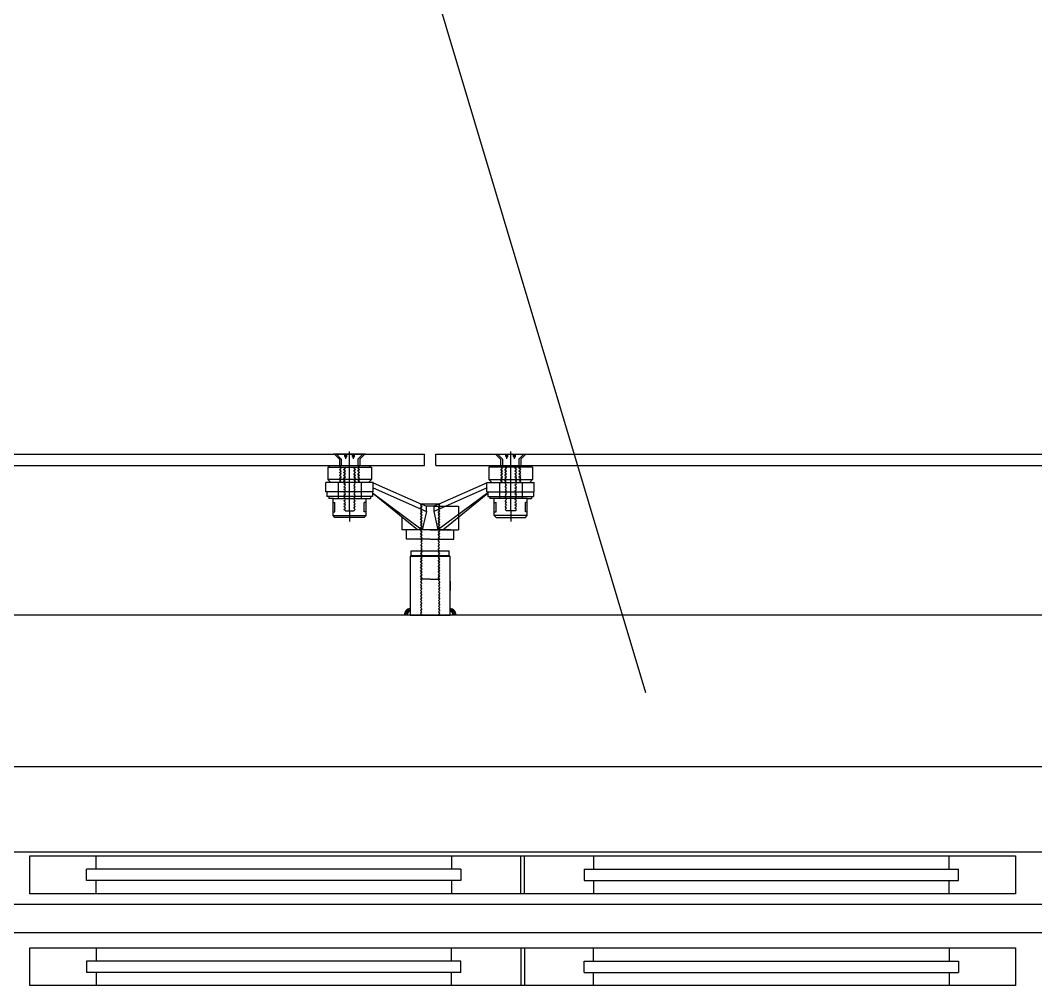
# Model space of a CAD drawing. Header units: millimetres. Extents: x -7616 to 421613, y 91067 to 341353.
# Drawn here: x 309207 to 310278, y 215397 to 216416 of the extents above; entities that cross this region are included whole.
import ezdxf

# ---------------------------------------------------------------- set-up
doc = ezdxf.new("R2010")
doc.units = ezdxf.units.MM
doc.header["$LTSCALE"] = 500
doc.header["$MEASUREMENT"] = 0
doc.linetypes.add('CENTER1', pattern=[8, 6, -1, 0, -1])
doc.linetypes.add('DASH_2', pattern=[34, 30, -1.5, 1, -1.5])
doc.layers.add('e-plan', color=9, linetype='CONTINUOUS')

msp = doc.modelspace()

# ---------------------------------------------------------------- linework, layer by layer
at = {"layer": 'e-plan'}
for p, q in [((307946.9, 215958.2), (309633.4, 215958.2)), ((309633.4, 215946.2), (309633.4, 215958.2)), ((309645.4, 215958.2), (311346.9, 215958.2)), ((309645.4, 215946.2), (309645.4, 215958.2)), ((307946.9, 215946.2), (309633.4, 215946.2)), ((309645.4, 215946.2), (311346.9, 215946.2)), ((311036.9, 215788.2), (308261.8, 215788.2)), ((309618.4, 215788.2), (309660.4, 215788.2)), ((311036.9, 215628.2), (308261.8, 215628.2)), ((310926.9, 215538.2), (308546.9, 215538.2)), ((309286.9, 215520.2), (309286.9, 215534.2)), ((309661.9, 215534.2), (309661.9, 215520.2)), ((309734.9, 215494.2), (309734.9, 215534.2)), ((309738.9, 215494.2), (309738.9, 215534.2)), ((309811.9, 215534.2), (309811.9, 215520.2)), ((310186.9, 215520.2), (310186.9, 215534.2)), ((309671.9, 215520.2), (309276.9, 215520.2)), ((309671.9, 215520.2), (309671.9, 215508.2)), ((309801.9, 215520.2), (309801.9, 215508.2)), ((309801.9, 215520.2), (310196.9, 215520.2)), ((309286.9, 215494.2), (309286.9, 215508.2)), ((309661.9, 215508.2), (309661.9, 215494.2)), ((309811.9, 215508.2), (309811.9, 215494.2)), ((310186.9, 215494.2), (310186.9, 215508.2)), ((308546.9, 215483.2), (310926.9, 215483.2)), ((309286.9, 215437.2), (309286.9, 215423.2)), ((309661.9, 215423.2), (309661.9, 215437.2)), ((309734.9, 215437.2), (309734.9, 215397.2)), ((309738.9, 215437.2), (309738.9, 215397.2)), ((309811.9, 215423.2), (309811.9, 215437.2)), ((310186.9, 215437.2), (310186.9, 215423.2)), ((309671.9, 215411.2), (309671.9, 215423.2)), ((309801.9, 215411.2), (309801.9, 215423.2)), ((309671.9, 215411.2), (309276.9, 215411.2)), ((309286.9, 215411.2), (309286.9, 215397.2)), ((309661.9, 215397.2), (309661.9, 215411.2)), ((309801.9, 215411.2), (310196.9, 215411.2)), ((309811.9, 215397.2), (309811.9, 215411.2)), ((310186.9, 215411.2), (310186.9, 215397.2))]:
    msp.add_line(p, q, dxfattribs=at)
at = {"layer": 'e-plan', "linetype": 'Continuous'}
for p, q in [((309571.2, 215958.2), (309537.5, 215958.2)), ((309543.6, 215952.9), (309538.4, 215958.2)), ((309543.6, 215952.9), (309543.6, 215946.2)), ((309545.6, 215952.9), (309545.6, 215946.2)), ((309551.1, 215955.2), (309549.7, 215955.2)), ((309559.1, 215955.2), (309557.7, 215955.2)), ((309563.1, 215952.9), (309563.1, 215946.2)), ((309565.1, 215952.9), (309570.4, 215958.2)), ((309565.1, 215952.9), (309565.1, 215946.2)), ((309707.5, 215958.2), (309741.2, 215958.2)), ((309713.6, 215952.9), (309708.4, 215958.2)), ((309713.6, 215952.9), (309713.6, 215946.2)), ((309715.6, 215952.9), (309715.6, 215946.2)), ((309719.7, 215955.2), (309721.1, 215955.2)), ((309727.7, 215955.2), (309729.1, 215955.2)), ((309733.1, 215952.9), (309733.1, 215946.2)), ((309735.1, 215952.9), (309740.4, 215958.2)), ((309735.1, 215952.9), (309735.1, 215946.2)), ((309531.4, 215944.2), (309544.3, 215944.2)), ((309531.4, 215944.2), (309531.4, 215931.2)), ((309532.9, 215944.2), (309532.9, 215946.2)), ((309544.6, 215944.2), (309548.6, 215944.2)), ((309548.9, 215944.2), (309559.9, 215944.2)), ((309560.1, 215944.2), (309564.1, 215944.2)), ((309564.4, 215944.2), (309575.9, 215944.2)), ((309575.9, 215944.2), (309575.9, 215946.2)), ((309575.9, 215944.2), (309577.4, 215944.2)), ((309577.4, 215944.2), (309577.4, 215931.2)), ((309701.4, 215944.2), (309701.4, 215931.2)), ((309702.9, 215944.2), (309701.4, 215944.2)), ((309702.9, 215944.2), (309702.9, 215946.2)), ((309714.3, 215944.2), (309702.9, 215944.2)), ((309718.6, 215944.2), (309714.6, 215944.2)), ((309729.9, 215944.2), (309718.9, 215944.2)), ((309734.1, 215944.2), (309730.1, 215944.2)), ((309747.4, 215944.2), (309734.4, 215944.2)), ((309745.9, 215944.2), (309745.9, 215946.2)), ((309747.4, 215944.2), (309747.4, 215931.2)), ((309545.3, 215928.2), (309529.4, 215928.2)), ((309529.4, 215918.2), (309529.4, 215928.2)), ((309545.6, 215931.2), (309531.4, 215931.2)), ((309577.4, 215931.2), (309545.6, 215931.2)), ((309558.9, 215928.2), (309545.6, 215928.2)), ((309563.1, 215928.2), (309559.1, 215928.2)), ((309579.4, 215928.2), (309563.4, 215928.2)), ((309579.4, 215918.2), (309579.4, 215928.2)), ((309579.4, 215927.9), (309630.3, 215905.4)), ((309579.4, 215922.5), (309635.4, 215897.7)), ((309699.4, 215922.5), (309643.3, 215897.7)), ((309699.4, 215927.9), (309648.4, 215905.4)), ((309699.3, 215928.2), (309715.3, 215928.2)), ((309699.3, 215918.2), (309699.3, 215928.2)), ((309701.4, 215931.2), (309733.1, 215931.2)), ((309715.6, 215928.2), (309719.6, 215928.2)), ((309719.9, 215928.2), (309733.1, 215928.2)), ((309733.1, 215931.2), (309747.4, 215931.2)), ((309733.4, 215928.2), (309749.3, 215928.2)), ((309749.3, 215918.2), (309749.3, 215928.2)), ((309579.4, 215918.2), (309529.4, 215918.2)), ((309530.4, 215918.2), (309530.4, 215913.2)), ((309578.4, 215913.2), (309530.4, 215913.2)), ((309532.4, 215913.2), (309532.4, 215911.2)), ((309536.9, 215893.2), (309536.9, 215911.2)), ((309571.9, 215893.2), (309571.9, 215911.2)), ((309576.4, 215913.2), (309576.4, 215911.2)), ((309578.4, 215918.2), (309578.4, 215913.2)), ((309578.4, 215917.1), (309631.1, 215878.2)), ((309626, 215878.2), (309578.4, 215917)), ((309700.4, 215917.1), (309647.6, 215878.2)), ((309652.7, 215878.2), (309700.4, 215917)), ((309699.3, 215918.2), (309749.3, 215918.2)), ((309700.4, 215918.2), (309700.4, 215913.2)), ((309700.4, 215913.2), (309748.4, 215913.2)), ((309702.4, 215913.2), (309702.4, 215911.2)), ((309706.9, 215893.2), (309706.9, 215911.2)), ((309741.9, 215893.2), (309741.9, 215911.2)), ((309746.4, 215913.2), (309746.4, 215911.2)), ((309748.4, 215918.2), (309748.4, 215913.2)), ((309538.9, 215897.2), (309538.9, 215907.2)), ((309569.9, 215897.2), (309569.9, 215907.2)), ((309630.5, 215905.3), (309635.4, 215903.2)), ((309630.7, 215905.8), (309648.1, 215905.8)), ((309643.3, 215903.2), (309635.4, 215903.2)), ((309635.4, 215897.7), (309635.4, 215903.2)), ((309648.2, 215905.3), (309643.3, 215903.2)), ((309643.3, 215903.2), (309669.4, 215903.2)), ((309643.3, 215903.2), (309643.3, 215897.7)), ((309669.4, 215903.2), (309669.4, 215878.2)), ((309708.9, 215897.2), (309708.9, 215907.2)), ((309739.9, 215897.2), (309739.9, 215907.2)), ((309538.9, 215891.2), (309536.9, 215893.2)), ((309569.9, 215891.2), (309538.9, 215891.2)), ((309571.9, 215893.2), (309569.9, 215891.2)), ((309609.4, 215891.7), (309609.4, 215878.2)), ((309635.4, 215897.7), (309631.1, 215878.2)), ((309643.3, 215897.7), (309647.6, 215878.2)), ((309706.9, 215893.2), (309708.9, 215891.2)), ((309708.9, 215891.2), (309739.9, 215891.2)), ((309739.9, 215891.2), (309741.9, 215893.2)), ((309639.4, 215878.2), (309609.4, 215878.2)), ((309639.4, 215878.2), (309617.9, 215878.2)), ((309639.4, 215878.2), (309669.4, 215878.2)), ((309660.9, 215878.2), (309639.4, 215878.2)), ((309629.1, 215868.2), (309614.4, 215868.2)), ((309639.4, 215868.2), (309629.4, 215868.2)), ((309639.4, 215868.2), (309649.4, 215868.2)), ((309649.6, 215868.2), (309664.4, 215868.2)), ((309618.4, 215850), (309619.4, 215851)), ((309618.4, 215850), (309618.4, 215788.2)), ((309660.4, 215850), (309618.4, 215850)), ((309619.4, 215851), (309619.4, 215856)), ((309619.4, 215856), (309629.2, 215856)), ((309619.4, 215851), (309659.4, 215851)), ((309629.5, 215856), (309649.2, 215856)), ((309649.5, 215856), (309659.4, 215856)), ((309659.4, 215851), (309659.4, 215856)), ((309659.4, 215851), (309660.4, 215850)), ((309660.4, 215788.2), (309660.4, 215850)), ((309660.4, 215824), (309660.4, 215814.1)), ((308556.9, 215453.2), (310916.9, 215453.2))]:
    msp.add_line(p, q, dxfattribs=at)
at = {"layer": 'e-plan', "linetype": 'CENTER1'}
for p, q in [((309540.4, 215958.2), (309545.6, 215952.9)), ((309549.4, 215955.5), (309549.4, 215958.2)), ((309550.4, 215953.2), (309550.4, 215958.2)), ((309551.4, 215955.5), (309551.4, 215958.2)), ((309554.4, 215898.2), (309554.4, 215960.8)), ((309557.4, 215955.5), (309557.4, 215958.2)), ((309558.4, 215953.2), (309558.4, 215958.2)), ((309559.4, 215955.5), (309559.4, 215958.2)), ((309568.4, 215958.2), (309563.1, 215952.9)), ((309710.4, 215958.2), (309715.6, 215952.9)), ((309719.4, 215955.5), (309719.4, 215958.2)), ((309720.4, 215953.2), (309720.4, 215958.2)), ((309721.4, 215955.5), (309721.4, 215958.2)), ((309724.4, 215898.2), (309724.4, 215960.8)), ((309727.4, 215955.5), (309727.4, 215958.2)), ((309728.4, 215953.2), (309728.4, 215958.2)), ((309729.4, 215955.5), (309729.4, 215958.2)), ((309738.4, 215958.2), (309733.1, 215952.9)), ((309543.8, 215941.7), (309545.3, 215943.2)), ((309544.1, 215944.7), (309545.6, 215946.2)), ((309545.6, 215943.2), (309544.1, 215944.7)), ((309544.1, 215941.7), (309545.6, 215943.2)), ((309545.3, 215943.2), (309544.3, 215944.2)), ((309548.1, 215941.7), (309549.6, 215943.2)), ((309548.4, 215941.7), (309549.9, 215943.2)), ((309549.6, 215943.2), (309548.6, 215944.2)), ((309549.9, 215943.2), (309548.9, 215944.2)), ((309558.9, 215943.2), (309559.9, 215944.2)), ((309560.4, 215941.7), (309558.9, 215943.2)), ((309559.1, 215943.2), (309560.1, 215944.2)), ((309560.6, 215941.7), (309559.1, 215943.2)), ((309564.6, 215944.7), (309563.1, 215946.2)), ((309563.1, 215943.2), (309564.6, 215944.7)), ((309564.6, 215941.7), (309563.1, 215943.2)), ((309563.4, 215943.2), (309564.4, 215944.2)), ((309564.9, 215941.7), (309563.4, 215943.2)), ((309713.8, 215941.7), (309715.3, 215943.2)), ((309714.1, 215944.7), (309715.6, 215946.2)), ((309715.6, 215943.2), (309714.1, 215944.7)), ((309714.1, 215941.7), (309715.6, 215943.2)), ((309715.3, 215943.2), (309714.3, 215944.2)), ((309718.1, 215941.7), (309719.6, 215943.2)), ((309718.4, 215941.7), (309719.9, 215943.2)), ((309719.6, 215943.2), (309718.6, 215944.2)), ((309719.9, 215943.2), (309718.9, 215944.2)), ((309728.9, 215943.2), (309729.9, 215944.2)), ((309730.4, 215941.7), (309728.9, 215943.2)), ((309729.1, 215943.2), (309730.1, 215944.2)), ((309730.6, 215941.7), (309729.1, 215943.2)), ((309734.6, 215944.7), (309733.1, 215946.2)), ((309733.1, 215943.2), (309734.6, 215944.7)), ((309734.6, 215941.7), (309733.1, 215943.2)), ((309733.4, 215943.2), (309734.4, 215944.2)), ((309734.9, 215941.7), (309733.4, 215943.2)), ((309545.3, 215940.2), (309543.8, 215941.7)), ((309543.8, 215938.7), (309545.3, 215940.2)), ((309545.3, 215937.2), (309543.8, 215938.7)), ((309543.8, 215935.7), (309545.3, 215937.2)), ((309545.3, 215934.2), (309543.8, 215935.7)), ((309543.8, 215932.7), (309545.3, 215934.2)), ((309545.3, 215931.2), (309543.8, 215932.7)), ((309545.6, 215940.2), (309544.1, 215941.7)), ((309544.1, 215938.7), (309545.6, 215940.2)), ((309545.6, 215937.2), (309544.1, 215938.7)), ((309544.1, 215935.7), (309545.6, 215937.2)), ((309545.6, 215934.2), (309544.1, 215935.7)), ((309544.1, 215932.7), (309545.6, 215934.2)), ((309545.6, 215931.2), (309544.1, 215932.7)), ((309549.6, 215940.2), (309548.1, 215941.7)), ((309548.1, 215938.7), (309549.6, 215940.2)), ((309549.6, 215937.2), (309548.1, 215938.7)), ((309548.1, 215935.7), (309549.6, 215937.2)), ((309549.6, 215934.2), (309548.1, 215935.7)), ((309548.1, 215932.7), (309549.6, 215934.2)), ((309549.6, 215931.2), (309548.1, 215932.7)), ((309549.9, 215940.2), (309548.4, 215941.7)), ((309548.4, 215938.7), (309549.9, 215940.2)), ((309549.9, 215937.2), (309548.4, 215938.7)), ((309548.4, 215935.7), (309549.9, 215937.2)), ((309549.9, 215934.2), (309548.4, 215935.7)), ((309548.4, 215932.7), (309549.9, 215934.2)), ((309549.9, 215931.2), (309548.4, 215932.7)), ((309558.9, 215940.2), (309560.4, 215941.7)), ((309560.4, 215938.7), (309558.9, 215940.2)), ((309558.9, 215937.2), (309560.4, 215938.7)), ((309560.4, 215935.7), (309558.9, 215937.2)), ((309558.9, 215934.2), (309560.4, 215935.7)), ((309560.4, 215932.7), (309558.9, 215934.2)), ((309558.9, 215931.2), (309560.4, 215932.7)), ((309559.1, 215940.2), (309560.6, 215941.7)), ((309560.6, 215938.7), (309559.1, 215940.2)), ((309559.1, 215937.2), (309560.6, 215938.7)), ((309560.6, 215935.7), (309559.1, 215937.2)), ((309559.1, 215934.2), (309560.6, 215935.7)), ((309560.6, 215932.7), (309559.1, 215934.2)), ((309559.1, 215931.2), (309560.6, 215932.7)), ((309563.1, 215940.2), (309564.6, 215941.7)), ((309564.6, 215938.7), (309563.1, 215940.2)), ((309563.1, 215937.2), (309564.6, 215938.7)), ((309564.6, 215935.7), (309563.1, 215937.2)), ((309563.1, 215934.2), (309564.6, 215935.7)), ((309564.6, 215932.7), (309563.1, 215934.2)), ((309563.1, 215931.2), (309564.6, 215932.7)), ((309563.4, 215940.2), (309564.9, 215941.7)), ((309564.9, 215938.7), (309563.4, 215940.2)), ((309563.4, 215937.2), (309564.9, 215938.7)), ((309564.9, 215935.7), (309563.4, 215937.2)), ((309563.4, 215934.2), (309564.9, 215935.7)), ((309564.9, 215932.7), (309563.4, 215934.2)), ((309563.4, 215931.2), (309564.9, 215932.7)), ((309715.3, 215940.2), (309713.8, 215941.7)), ((309713.8, 215938.7), (309715.3, 215940.2)), ((309715.3, 215937.2), (309713.8, 215938.7)), ((309713.8, 215935.7), (309715.3, 215937.2)), ((309715.3, 215934.2), (309713.8, 215935.7)), ((309713.8, 215932.7), (309715.3, 215934.2)), ((309715.3, 215931.2), (309713.8, 215932.7)), ((309715.6, 215940.2), (309714.1, 215941.7)), ((309714.1, 215938.7), (309715.6, 215940.2)), ((309715.6, 215937.2), (309714.1, 215938.7)), ((309714.1, 215935.7), (309715.6, 215937.2)), ((309715.6, 215934.2), (309714.1, 215935.7)), ((309714.1, 215932.7), (309715.6, 215934.2)), ((309715.6, 215931.2), (309714.1, 215932.7)), ((309719.6, 215940.2), (309718.1, 215941.7)), ((309718.1, 215938.7), (309719.6, 215940.2)), ((309719.6, 215937.2), (309718.1, 215938.7)), ((309718.1, 215935.7), (309719.6, 215937.2)), ((309719.6, 215934.2), (309718.1, 215935.7)), ((309718.1, 215932.7), (309719.6, 215934.2)), ((309719.6, 215931.2), (309718.1, 215932.7)), ((309719.9, 215940.2), (309718.4, 215941.7)), ((309718.4, 215938.7), (309719.9, 215940.2)), ((309719.9, 215937.2), (309718.4, 215938.7)), ((309718.4, 215935.7), (309719.9, 215937.2)), ((309719.9, 215934.2), (309718.4, 215935.7)), ((309718.4, 215932.7), (309719.9, 215934.2)), ((309719.9, 215931.2), (309718.4, 215932.7)), ((309728.9, 215940.2), (309730.4, 215941.7)), ((309730.4, 215938.7), (309728.9, 215940.2)), ((309728.9, 215937.2), (309730.4, 215938.7)), ((309730.4, 215935.7), (309728.9, 215937.2)), ((309728.9, 215934.2), (309730.4, 215935.7)), ((309730.4, 215932.7), (309728.9, 215934.2)), ((309728.9, 215931.2), (309730.4, 215932.7)), ((309729.1, 215940.2), (309730.6, 215941.7)), ((309730.6, 215938.7), (309729.1, 215940.2)), ((309729.1, 215937.2), (309730.6, 215938.7)), ((309730.6, 215935.7), (309729.1, 215937.2)), ((309729.1, 215934.2), (309730.6, 215935.7)), ((309730.6, 215932.7), (309729.1, 215934.2)), ((309729.1, 215931.2), (309730.6, 215932.7)), ((309733.1, 215940.2), (309734.6, 215941.7)), ((309734.6, 215938.7), (309733.1, 215940.2)), ((309733.1, 215937.2), (309734.6, 215938.7)), ((309734.6, 215935.7), (309733.1, 215937.2)), ((309733.1, 215934.2), (309734.6, 215935.7)), ((309734.6, 215932.7), (309733.1, 215934.2)), ((309733.1, 215931.2), (309734.6, 215932.7)), ((309733.4, 215940.2), (309734.9, 215941.7)), ((309734.9, 215938.7), (309733.4, 215940.2)), ((309733.4, 215937.2), (309734.9, 215938.7)), ((309734.9, 215935.7), (309733.4, 215937.2)), ((309733.4, 215934.2), (309734.9, 215935.7)), ((309734.9, 215932.7), (309733.4, 215934.2)), ((309733.4, 215931.2), (309734.9, 215932.7)), ((309531.4, 215931.2), (309534.4, 215928.2)), ((309543.8, 215929.7), (309545.3, 215931.2)), ((309545.3, 215928.2), (309543.8, 215929.7)), ((309544.1, 215929.7), (309545.6, 215931.2)), ((309545.6, 215928.2), (309544.1, 215929.7)), ((309548.1, 215929.7), (309549.6, 215931.2)), ((309549.6, 215928.2), (309548.1, 215929.7)), ((309548.4, 215929.7), (309549.9, 215931.2)), ((309549.9, 215928.2), (309548.4, 215929.7)), ((309548.4, 215926.7), (309549.9, 215928.2)), ((309549.9, 215925.2), (309548.4, 215926.7)), ((309548.4, 215923.7), (309549.9, 215925.2)), ((309549.9, 215922.2), (309548.4, 215923.7)), ((309548.4, 215920.7), (309549.9, 215922.2)), ((309549.9, 215919.2), (309548.4, 215920.7)), ((309560.4, 215929.7), (309558.9, 215931.2)), ((309558.9, 215928.2), (309560.4, 215929.7)), ((309560.4, 215926.7), (309558.9, 215928.2)), ((309558.9, 215925.2), (309560.4, 215926.7)), ((309560.4, 215923.7), (309558.9, 215925.2)), ((309558.9, 215922.2), (309560.4, 215923.7)), ((309560.4, 215920.7), (309558.9, 215922.2)), ((309558.9, 215919.2), (309560.4, 215920.7)), ((309560.6, 215929.7), (309559.1, 215931.2)), ((309559.1, 215928.2), (309560.6, 215929.7)), ((309564.6, 215929.7), (309563.1, 215931.2)), ((309563.1, 215928.2), (309564.6, 215929.7)), ((309564.9, 215929.7), (309563.4, 215931.2)), ((309563.4, 215928.2), (309564.9, 215929.7)), ((309577.4, 215931.2), (309574.4, 215928.2)), ((309701.4, 215931.2), (309704.4, 215928.2)), ((309713.8, 215929.7), (309715.3, 215931.2)), ((309715.3, 215928.2), (309713.8, 215929.7)), ((309714.1, 215929.7), (309715.6, 215931.2)), ((309715.6, 215928.2), (309714.1, 215929.7)), ((309718.1, 215929.7), (309719.6, 215931.2)), ((309719.6, 215928.2), (309718.1, 215929.7)), ((309718.4, 215929.7), (309719.9, 215931.2)), ((309719.9, 215928.2), (309718.4, 215929.7)), ((309718.4, 215926.7), (309719.9, 215928.2)), ((309719.9, 215925.2), (309718.4, 215926.7)), ((309718.4, 215923.7), (309719.9, 215925.2)), ((309719.9, 215922.2), (309718.4, 215923.7)), ((309718.4, 215920.7), (309719.9, 215922.2)), ((309719.9, 215919.2), (309718.4, 215920.7)), ((309730.4, 215929.7), (309728.9, 215931.2)), ((309728.9, 215928.2), (309730.4, 215929.7)), ((309730.4, 215926.7), (309728.9, 215928.2)), ((309728.9, 215925.2), (309730.4, 215926.7)), ((309730.4, 215923.7), (309728.9, 215925.2)), ((309728.9, 215922.2), (309730.4, 215923.7)), ((309730.4, 215920.7), (309728.9, 215922.2)), ((309728.9, 215919.2), (309730.4, 215920.7)), ((309730.6, 215929.7), (309729.1, 215931.2)), ((309729.1, 215928.2), (309730.6, 215929.7)), ((309734.6, 215929.7), (309733.1, 215931.2)), ((309733.1, 215928.2), (309734.6, 215929.7)), ((309734.9, 215929.7), (309733.4, 215931.2)), ((309733.4, 215928.2), (309734.9, 215929.7)), ((309747.4, 215931.2), (309744.4, 215928.2)), ((309536.9, 215911.2), (309532.4, 215911.2)), ((309536.9, 215911.2), (309574.5, 215911.2)), ((309548.4, 215917.7), (309549.9, 215919.2)), ((309549.9, 215916.2), (309548.4, 215917.7)), ((309548.4, 215914.7), (309549.9, 215916.2)), ((309549.9, 215913.2), (309548.4, 215914.7)), ((309548.4, 215911.7), (309549.9, 215913.2)), ((309549.9, 215910.2), (309548.4, 215911.7)), ((309548.4, 215908.7), (309549.9, 215910.2)), ((309560.4, 215917.7), (309558.9, 215919.2)), ((309558.9, 215916.2), (309560.4, 215917.7)), ((309560.4, 215914.7), (309558.9, 215916.2)), ((309558.9, 215913.2), (309560.4, 215914.7)), ((309560.4, 215911.7), (309558.9, 215913.2)), ((309558.9, 215910.2), (309560.4, 215911.7)), ((309560.4, 215908.7), (309558.9, 215910.2)), ((309574.5, 215911.2), (309576.4, 215911.2)), ((309704.2, 215911.2), (309702.4, 215911.2)), ((309741.9, 215911.2), (309704.2, 215911.2)), ((309718.4, 215917.7), (309719.9, 215919.2)), ((309719.9, 215916.2), (309718.4, 215917.7)), ((309718.4, 215914.7), (309719.9, 215916.2)), ((309719.9, 215913.2), (309718.4, 215914.7)), ((309718.4, 215911.7), (309719.9, 215913.2)), ((309719.9, 215910.2), (309718.4, 215911.7)), ((309718.4, 215908.7), (309719.9, 215910.2)), ((309730.4, 215917.7), (309728.9, 215919.2)), ((309728.9, 215916.2), (309730.4, 215917.7)), ((309730.4, 215914.7), (309728.9, 215916.2)), ((309728.9, 215913.2), (309730.4, 215914.7)), ((309730.4, 215911.7), (309728.9, 215913.2)), ((309728.9, 215910.2), (309730.4, 215911.7)), ((309730.4, 215908.7), (309728.9, 215910.2)), ((309741.9, 215911.2), (309746.4, 215911.2)), ((309536.9, 215907.2), (309538.9, 215907.2)), ((309549.9, 215907.2), (309548.4, 215908.7)), ((309548.4, 215905.7), (309549.9, 215907.2)), ((309549.9, 215904.2), (309548.4, 215905.7)), ((309548.4, 215902.7), (309549.9, 215904.2)), ((309549.9, 215901.2), (309548.4, 215902.7)), ((309548.4, 215899.7), (309549.9, 215901.2)), ((309549.9, 215898.2), (309548.4, 215899.7)), ((309558.9, 215907.2), (309560.4, 215908.7)), ((309560.4, 215905.7), (309558.9, 215907.2)), ((309558.9, 215904.2), (309560.4, 215905.7)), ((309560.4, 215902.7), (309558.9, 215904.2)), ((309558.9, 215901.2), (309560.4, 215902.7)), ((309560.4, 215899.7), (309558.9, 215901.2)), ((309558.9, 215898.2), (309560.4, 215899.7)), ((309571.9, 215907.2), (309569.9, 215907.2)), ((309629.1, 215904.2), (309630.3, 215905.4)), ((309630.6, 215902.7), (309629.1, 215904.2)), ((309629.1, 215901.2), (309630.6, 215902.7)), ((309630.6, 215899.7), (309629.1, 215901.2)), ((309629.1, 215898.2), (309630.6, 215899.7)), ((309629.4, 215904.2), (309630.9, 215905.7)), ((309630.9, 215902.7), (309629.4, 215904.2)), ((309629.4, 215901.2), (309630.9, 215902.7)), ((309630.9, 215899.7), (309629.4, 215901.2)), ((309629.4, 215898.2), (309630.9, 215899.7)), ((309630.9, 215905.7), (309630.7, 215905.8)), ((309647.9, 215905.7), (309648.1, 215905.8)), ((309649.4, 215904.2), (309647.9, 215905.7)), ((309647.9, 215902.7), (309649.4, 215904.2)), ((309649.4, 215901.2), (309647.9, 215902.7)), ((309647.9, 215899.7), (309649.4, 215901.2)), ((309649.4, 215898.2), (309647.9, 215899.7)), ((309648.1, 215902.7), (309649.6, 215904.2)), ((309649.6, 215901.2), (309648.1, 215902.7)), ((309648.1, 215899.7), (309649.6, 215901.2)), ((309649.6, 215898.2), (309648.1, 215899.7)), ((309649.6, 215904.2), (309648.4, 215905.4)), ((309706.9, 215907.2), (309708.9, 215907.2)), ((309719.9, 215907.2), (309718.4, 215908.7)), ((309718.4, 215905.7), (309719.9, 215907.2)), ((309719.9, 215904.2), (309718.4, 215905.7)), ((309718.4, 215902.7), (309719.9, 215904.2)), ((309719.9, 215901.2), (309718.4, 215902.7)), ((309718.4, 215899.7), (309719.9, 215901.2)), ((309719.9, 215898.2), (309718.4, 215899.7)), ((309728.9, 215907.2), (309730.4, 215908.7)), ((309730.4, 215905.7), (309728.9, 215907.2)), ((309728.9, 215904.2), (309730.4, 215905.7)), ((309730.4, 215902.7), (309728.9, 215904.2)), ((309728.9, 215901.2), (309730.4, 215902.7)), ((309730.4, 215899.7), (309728.9, 215901.2)), ((309728.9, 215898.2), (309730.4, 215899.7)), ((309741.9, 215907.2), (309739.9, 215907.2)), ((309536.9, 215897.2), (309538.9, 215897.2)), ((309536.9, 215893.2), (309571.9, 215893.2)), ((309549.9, 215898.2), (309558.9, 215898.2)), ((309554.4, 215898.2), (309554.4, 215887.1)), ((309571.9, 215897.2), (309569.9, 215897.2)), ((309630.6, 215896.7), (309629.1, 215898.2)), ((309629.1, 215895.2), (309630.6, 215896.7)), ((309630.6, 215893.7), (309629.1, 215895.2)), ((309629.1, 215892.2), (309630.6, 215893.7)), ((309630.6, 215890.7), (309629.1, 215892.2)), ((309629.1, 215889.2), (309630.6, 215890.7)), ((309630.6, 215887.7), (309629.1, 215889.2)), ((309630.9, 215896.7), (309629.4, 215898.2)), ((309629.4, 215895.2), (309630.9, 215896.7)), ((309630.9, 215893.7), (309629.4, 215895.2)), ((309629.4, 215892.2), (309630.9, 215893.7)), ((309630.9, 215890.7), (309629.4, 215892.2)), ((309629.4, 215889.2), (309630.9, 215890.7)), ((309630.9, 215887.7), (309629.4, 215889.2)), ((309647.9, 215896.7), (309649.4, 215898.2)), ((309649.4, 215895.2), (309647.9, 215896.7)), ((309647.9, 215893.7), (309649.4, 215895.2)), ((309649.4, 215892.2), (309647.9, 215893.7)), ((309647.9, 215890.7), (309649.4, 215892.2)), ((309649.4, 215889.2), (309647.9, 215890.7)), ((309647.9, 215887.7), (309649.4, 215889.2)), ((309648.1, 215896.7), (309649.6, 215898.2)), ((309649.6, 215895.2), (309648.1, 215896.7)), ((309648.1, 215893.7), (309649.6, 215895.2)), ((309649.6, 215892.2), (309648.1, 215893.7)), ((309648.1, 215890.7), (309649.6, 215892.2)), ((309649.6, 215889.2), (309648.1, 215890.7)), ((309648.1, 215887.7), (309649.6, 215889.2)), ((309706.9, 215897.2), (309708.9, 215897.2)), ((309741.9, 215893.2), (309706.9, 215893.2)), ((309728.9, 215898.2), (309719.9, 215898.2)), ((309724.4, 215898.2), (309724.4, 215887.1)), ((309741.9, 215897.2), (309739.9, 215897.2)), ((309629.1, 215886.2), (309630.6, 215887.7)), ((309630.6, 215884.7), (309629.1, 215886.2)), ((309629.1, 215883.2), (309630.6, 215884.7)), ((309630.6, 215881.7), (309629.1, 215883.2)), ((309629.1, 215880.2), (309630.6, 215881.7)), ((309630.6, 215878.7), (309629.1, 215880.2)), ((309629.1, 215877.2), (309630.6, 215878.7)), ((309629.4, 215886.2), (309630.9, 215887.7)), ((309630.9, 215884.7), (309629.4, 215886.2)), ((309629.4, 215883.2), (309630.9, 215884.7)), ((309630.9, 215881.7), (309629.4, 215883.2)), ((309629.4, 215880.2), (309630.9, 215881.7)), ((309630.9, 215878.7), (309629.4, 215880.2)), ((309629.4, 215877.2), (309630.9, 215878.7)), ((309630.6, 215881.7), (309629.6, 215882.7)), ((309649.4, 215886.2), (309647.9, 215887.7)), ((309647.9, 215884.7), (309649.4, 215886.2)), ((309649.4, 215883.2), (309647.9, 215884.7)), ((309647.9, 215881.7), (309649.4, 215883.2)), ((309649.4, 215880.2), (309647.9, 215881.7)), ((309647.9, 215878.7), (309649.4, 215880.2)), ((309649.4, 215877.2), (309647.9, 215878.7)), ((309649.6, 215886.2), (309648.1, 215887.7)), ((309648.1, 215884.7), (309649.6, 215886.2)), ((309649.6, 215883.2), (309648.1, 215884.7)), ((309648.1, 215881.7), (309649.6, 215883.2)), ((309648.1, 215881.7), (309649.1, 215882.7)), ((309649.6, 215880.2), (309648.1, 215881.7)), ((309648.1, 215878.7), (309649.6, 215880.2)), ((309649.6, 215877.2), (309648.1, 215878.7)), ((309630.6, 215875.7), (309629.1, 215877.2)), ((309629.1, 215874.2), (309630.6, 215875.7)), ((309630.6, 215872.7), (309629.1, 215874.2)), ((309629.1, 215871.2), (309630.6, 215872.7)), ((309630.6, 215869.7), (309629.1, 215871.2)), ((309629.1, 215868.2), (309630.6, 215869.7)), ((309630.9, 215875.7), (309629.4, 215877.2)), ((309629.4, 215874.2), (309630.9, 215875.7)), ((309630.9, 215872.7), (309629.4, 215874.2)), ((309629.4, 215871.2), (309630.9, 215872.7)), ((309630.9, 215869.7), (309629.4, 215871.2)), ((309629.4, 215868.2), (309630.9, 215869.7)), ((309630.9, 215866.7), (309629.4, 215868.2)), ((309630.9, 215869.7), (309629.9, 215870.7)), ((309647.9, 215875.7), (309649.4, 215877.2)), ((309649.4, 215874.2), (309647.9, 215875.7)), ((309647.9, 215872.7), (309649.4, 215874.2)), ((309649.4, 215871.2), (309647.9, 215872.7)), ((309647.9, 215869.7), (309649.4, 215871.2)), ((309647.9, 215869.7), (309648.9, 215870.7)), ((309649.4, 215868.2), (309647.9, 215869.7)), ((309647.9, 215866.7), (309649.4, 215868.2)), ((309648.1, 215875.7), (309649.6, 215877.2)), ((309649.6, 215874.2), (309648.1, 215875.7)), ((309648.1, 215872.7), (309649.6, 215874.2)), ((309649.6, 215871.2), (309648.1, 215872.7)), ((309648.1, 215869.7), (309649.6, 215871.2)), ((309649.6, 215868.2), (309648.1, 215869.7)), ((309629.4, 215865.2), (309630.9, 215866.7)), ((309630.9, 215863.7), (309629.4, 215865.2)), ((309629.4, 215862.2), (309630.9, 215863.7)), ((309630.9, 215860.7), (309629.4, 215862.2)), ((309629.4, 215859.2), (309630.9, 215860.7)), ((309630.9, 215857.7), (309629.4, 215859.2)), ((309629.4, 215856.2), (309630.9, 215857.7)), ((309649.4, 215865.2), (309647.9, 215866.7)), ((309647.9, 215863.7), (309649.4, 215865.2)), ((309649.4, 215862.2), (309647.9, 215863.7)), ((309647.9, 215860.7), (309649.4, 215862.2)), ((309649.4, 215859.2), (309647.9, 215860.7)), ((309647.9, 215857.7), (309649.4, 215859.2)), ((309649.4, 215856.2), (309647.9, 215857.7)), ((309629.1, 215853.2), (309630.6, 215854.7)), ((309630.6, 215851.7), (309629.1, 215853.2)), ((309629.1, 215850.2), (309630.6, 215851.7)), ((309630.6, 215848.7), (309629.1, 215850.2)), ((309629.1, 215847.2), (309630.6, 215848.7)), ((309630.6, 215845.7), (309629.1, 215847.2)), ((309629.1, 215844.2), (309630.6, 215845.7)), ((309630.6, 215854.7), (309629.2, 215856)), ((309630.9, 215854.7), (309629.4, 215856.2)), ((309629.4, 215853.2), (309630.9, 215854.7)), ((309630.9, 215851.7), (309629.4, 215853.2)), ((309629.4, 215850.2), (309630.9, 215851.7)), ((309630.9, 215848.7), (309629.4, 215850.2)), ((309629.4, 215847.2), (309630.9, 215848.7)), ((309630.9, 215845.7), (309629.4, 215847.2)), ((309629.4, 215844.2), (309630.9, 215845.7)), ((309647.9, 215854.7), (309649.4, 215856.2)), ((309649.4, 215853.2), (309647.9, 215854.7)), ((309647.9, 215851.7), (309649.4, 215853.2)), ((309649.4, 215850.2), (309647.9, 215851.7)), ((309647.9, 215848.7), (309649.4, 215850.2)), ((309649.4, 215847.2), (309647.9, 215848.7)), ((309647.9, 215845.7), (309649.4, 215847.2)), ((309649.4, 215844.2), (309647.9, 215845.7)), ((309648.1, 215854.7), (309649.5, 215856)), ((309649.6, 215853.2), (309648.1, 215854.7)), ((309648.1, 215851.7), (309649.6, 215853.2)), ((309649.6, 215850.2), (309648.1, 215851.7)), ((309648.1, 215848.7), (309649.6, 215850.2)), ((309649.6, 215847.2), (309648.1, 215848.7)), ((309648.1, 215845.7), (309649.6, 215847.2)), ((309649.6, 215844.2), (309648.1, 215845.7)), ((309630.6, 215842.7), (309629.1, 215844.2)), ((309629.1, 215841.2), (309630.6, 215842.7)), ((309630.6, 215839.7), (309629.1, 215841.2)), ((309629.1, 215838.2), (309630.6, 215839.7)), ((309630.6, 215836.7), (309629.1, 215838.2)), ((309629.1, 215835.2), (309630.6, 215836.7)), ((309630.6, 215833.7), (309629.1, 215835.2)), ((309630.9, 215842.7), (309629.4, 215844.2)), ((309629.4, 215841.2), (309630.9, 215842.7)), ((309630.9, 215839.7), (309629.4, 215841.2)), ((309629.4, 215838.2), (309630.9, 215839.7)), ((309630.9, 215836.7), (309629.4, 215838.2)), ((309629.4, 215835.2), (309630.9, 215836.7)), ((309630.9, 215833.7), (309629.4, 215835.2)), ((309647.9, 215842.7), (309649.4, 215844.2)), ((309649.4, 215841.2), (309647.9, 215842.7)), ((309647.9, 215839.7), (309649.4, 215841.2)), ((309649.4, 215838.2), (309647.9, 215839.7)), ((309647.9, 215836.7), (309649.4, 215838.2)), ((309649.4, 215835.2), (309647.9, 215836.7)), ((309647.9, 215833.7), (309649.4, 215835.2)), ((309648.1, 215842.7), (309649.6, 215844.2)), ((309649.6, 215841.2), (309648.1, 215842.7)), ((309648.1, 215839.7), (309649.6, 215841.2)), ((309649.6, 215838.2), (309648.1, 215839.7)), ((309648.1, 215836.7), (309649.6, 215838.2)), ((309649.6, 215835.2), (309648.1, 215836.7)), ((309648.1, 215833.7), (309649.6, 215835.2)), ((309629.1, 215832.2), (309630.6, 215833.7)), ((309630.6, 215830.7), (309629.1, 215832.2)), ((309629.1, 215829.2), (309630.6, 215830.7)), ((309630.6, 215827.7), (309629.1, 215829.2)), ((309629.1, 215826.2), (309630.6, 215827.7)), ((309629.1, 215826.2), (309630.6, 215824.7)), ((309630.6, 215824.7), (309629.1, 215823.2)), ((309629.4, 215832.2), (309630.9, 215833.7)), ((309630.9, 215830.7), (309629.4, 215832.2)), ((309629.4, 215829.2), (309630.9, 215830.7)), ((309630.9, 215827.7), (309629.4, 215829.2)), ((309629.4, 215826.2), (309630.9, 215827.7)), ((309639.4, 215826.2), (309629.4, 215826.2)), ((309639.4, 215826.2), (309649.4, 215826.2)), ((309649.4, 215832.2), (309647.9, 215833.7)), ((309647.9, 215830.7), (309649.4, 215832.2)), ((309649.4, 215829.2), (309647.9, 215830.7)), ((309647.9, 215827.7), (309649.4, 215829.2)), ((309649.4, 215826.2), (309647.9, 215827.7)), ((309649.6, 215832.2), (309648.1, 215833.7)), ((309648.1, 215830.7), (309649.6, 215832.2)), ((309649.6, 215829.2), (309648.1, 215830.7)), ((309648.1, 215827.7), (309649.6, 215829.2)), ((309649.6, 215826.2), (309648.1, 215827.7)), ((309649.6, 215826.2), (309648.1, 215824.7)), ((309648.1, 215824.7), (309649.6, 215823.2)), ((309629.1, 215823.2), (309630.6, 215821.7)), ((309630.6, 215821.7), (309629.1, 215820.2)), ((309629.1, 215820.2), (309630.6, 215818.7)), ((309630.6, 215818.7), (309629.1, 215817.2)), ((309629.1, 215817.2), (309630.6, 215815.7)), ((309630.6, 215815.7), (309629.1, 215814.2)), ((309629.1, 215814.2), (309630.6, 215812.7)), ((309649.6, 215823.2), (309648.1, 215821.7)), ((309648.1, 215821.7), (309649.6, 215820.2)), ((309649.6, 215820.2), (309648.1, 215818.7)), ((309648.1, 215818.7), (309649.6, 215817.2)), ((309649.6, 215817.2), (309648.1, 215815.7)), ((309648.1, 215815.7), (309649.6, 215814.2)), ((309649.6, 215814.2), (309648.1, 215812.7)), ((309630.6, 215812.7), (309629.1, 215811.2)), ((309629.1, 215811.2), (309630.6, 215809.7)), ((309630.6, 215809.7), (309629.1, 215808.2)), ((309629.1, 215808.2), (309630.6, 215806.7)), ((309630.6, 215806.7), (309629.1, 215805.2)), ((309629.1, 215805.2), (309630.6, 215803.7)), ((309630.6, 215803.7), (309629.1, 215802.2)), ((309648.1, 215812.7), (309649.6, 215811.2)), ((309649.6, 215811.2), (309648.1, 215809.7)), ((309648.1, 215809.7), (309649.6, 215808.2)), ((309649.6, 215808.2), (309648.1, 215806.7)), ((309648.1, 215806.7), (309649.6, 215805.2)), ((309649.6, 215805.2), (309648.1, 215803.7)), ((309648.1, 215803.7), (309649.6, 215802.2)), ((309629.1, 215802.2), (309630.6, 215800.7)), ((309630.6, 215800.7), (309629.1, 215799.2)), ((309629.1, 215799.2), (309630.6, 215797.7)), ((309630.6, 215797.7), (309629.1, 215796.2)), ((309629.1, 215796.2), (309630.6, 215794.7)), ((309630.6, 215794.7), (309629.1, 215793.2)), ((309629.1, 215793.2), (309630.6, 215791.7)), ((309649.6, 215802.2), (309648.1, 215800.7)), ((309648.1, 215800.7), (309649.6, 215799.2)), ((309649.6, 215799.2), (309648.1, 215797.7)), ((309648.1, 215797.7), (309649.6, 215796.2)), ((309649.6, 215796.2), (309648.1, 215794.7)), ((309648.1, 215794.7), (309649.6, 215793.2)), ((309649.6, 215793.2), (309648.1, 215791.7)), ((309630.6, 215791.7), (309629.1, 215790.2)), ((309629.1, 215790.2), (309630.6, 215788.7)), ((309630.6, 215788.7), (309630.1, 215788.2)), ((309648.1, 215791.7), (309649.6, 215790.2)), ((309649.6, 215790.2), (309648.1, 215788.7)), ((309648.1, 215788.7), (309648.6, 215788.2))]:
    msp.add_line(p, q, dxfattribs=at)
at = {"layer": 'e-plan', "linetype": 'DASH_2'}
for p, q in [((309542.4, 215928.2), (309542.4, 215911.2)), ((309566.4, 215928.2), (309566.4, 215911.2)), ((309712.4, 215928.2), (309712.4, 215911.2)), ((309736.4, 215928.2), (309736.4, 215911.2)), ((309614.4, 215868.2), (309614.4, 215878.2)), ((309664.4, 215868.2), (309664.4, 215878.2))]:
    msp.add_line(p, q, dxfattribs=at)
at = {"layer": 'e-plan'}
for points in [[(308552, 220095), (309203.7, 217919.3), (309666.3, 217838.7), (308861.6, 217597.7), (309324.2, 217517), (309866.5, 215706.5)], [(309671.9, 215508.2), (309276.9, 215508.2), (309276.9, 215520.2)], [(309801.9, 215508.2), (310196.9, 215508.2), (310196.9, 215520.2)], [(309671.9, 215423.2), (309276.9, 215423.2), (309276.9, 215411.2)], [(309801.9, 215423.2), (310196.9, 215423.2), (310196.9, 215411.2)]]:
    msp.add_lwpolyline(points, dxfattribs=at)
msp.add_lwpolyline([(309216.9, 215534.2), (310256.9, 215534.2), (310256.9, 215494.2), (309216.9, 215494.2)], close=True, dxfattribs=at)
at = {"layer": 'e-plan', "linetype": 'Continuous'}
msp.add_lwpolyline([(309216.9, 215437.2), (310256.9, 215437.2), (310256.9, 215397.2), (309216.9, 215397.2)], close=True, dxfattribs=at)
at = {"layer": 'e-plan', "linetype": 'CENTER1'}
for centre, start, end in [((309549.7, 215955.5), 180, 270), ((309551.1, 215955.5), 270, 0), ((309557.7, 215955.5), 180, 270), ((309559.1, 215955.5), 270, 0), ((309719.7, 215955.5), 180, 270), ((309721.1, 215955.5), 270, 0), ((309727.7, 215955.5), 180, 270), ((309729.1, 215955.5), 270, 0)]:
    msp.add_arc(centre, 0.3, start, end, dxfattribs=at)
at = {"layer": 'e-plan', "linetype": 'Continuous'}
for centre, radius, start, end in [((309618.3, 215788.8), 6.11, 89.8114, 186.0131), ((309618.3, 215788.8), 5.11, 89.8114, 187.1953), ((309618.3, 215788.8), 4.11, 89.8114, 188.9587), ((309660.4, 215788.8), 6.11, 353.9869, 90.1886), ((309660.4, 215788.8), 5.11, 352.8047, 90.1886), ((309660.4, 215788.8), 4.11, 351.0413, 90.1886), ((309618.3, 215788.8), 3.11, 89.8114, 191.8754), ((309660.4, 215788.8), 3.11, 348.1246, 90.1886)]:
    msp.add_arc(centre, radius, start, end, dxfattribs=at)

doc.saveas('drawing.dxf')
